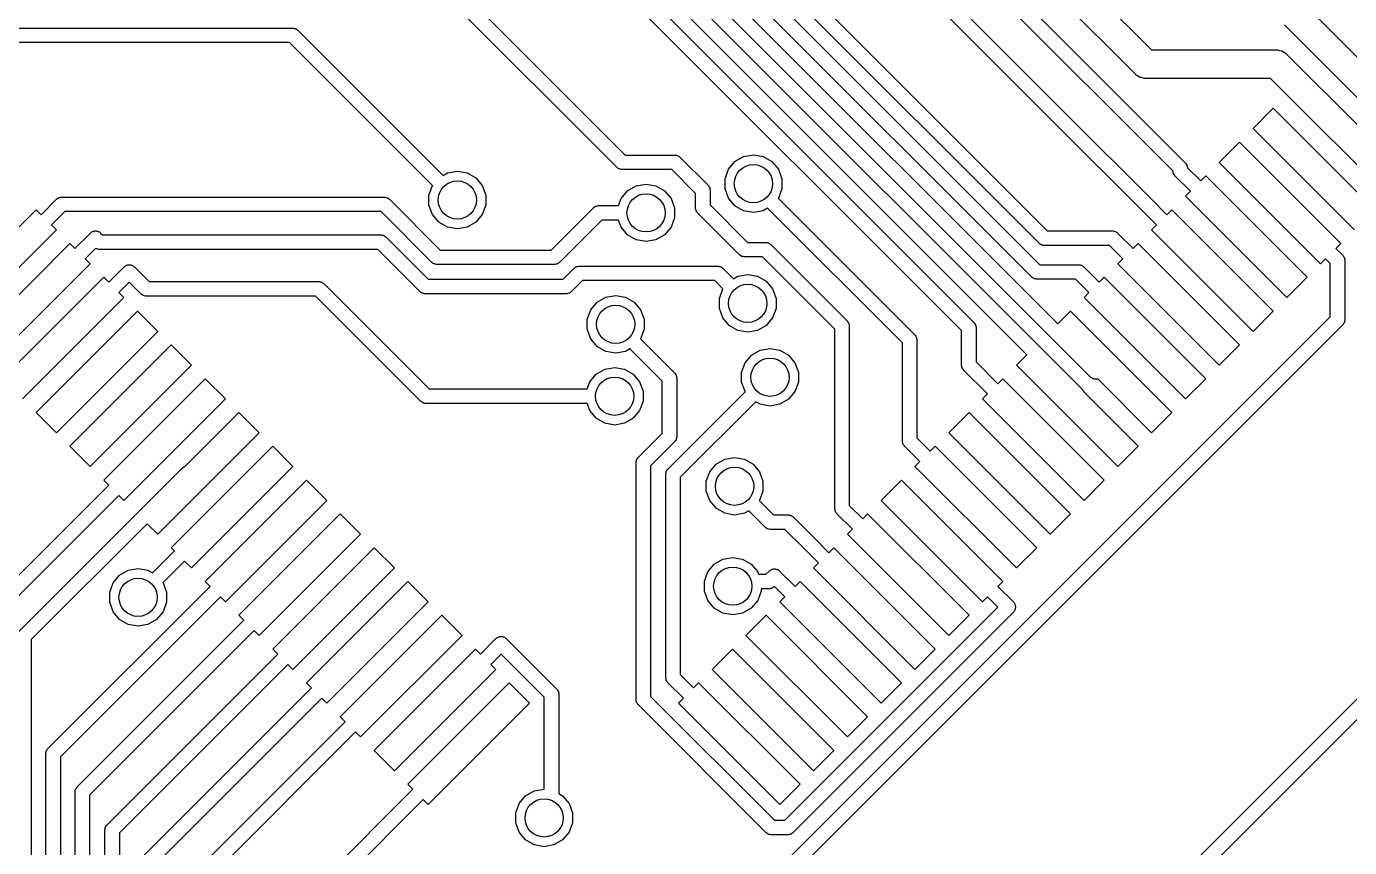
# Model space of a CAD drawing. Extents: x 0 to 100, y -163 to 0.
# Drawn here: x 43.96 to 57.8, y -85.99 to -77.4 of the extents above; entities that cross this region are included whole.
import ezdxf

# ---------------------------------------------------------------- set-up
doc = ezdxf.new("R2010")
doc.units = 0
doc.header["$MEASUREMENT"] = 0
doc.layers.add('BLACK', color=7, linetype='CONTINUOUS')

msp = doc.modelspace()

# ---------------------------------------------------------------- linework, layer by layer
at = {"layer": 'Black'}
for p, q in [((50.1253, -72.0402), (55.726, -77.641)), ((55.5578, -77.8971), (49.9571, -72.2963)), ((49.7283, -72.4713), (56.0792, -78.8222)), ((55.9496, -78.9082), (49.6428, -72.6014)), ((48.6409, -73.5393), (54.6365, -79.5349)), ((54.551, -79.665), (48.5554, -73.6694)), ((48.7524, -74.0819), (54.559, -79.8885)), ((54.4736, -80.0186), (48.667, -74.212)), ((48.9809, -74.7415), (54.7462, -80.5068)), ((55.0882, -81.0643), (48.8955, -74.8716)), ((49.0798, -75.2714), (55.0036, -81.1952)), ((54.4229, -80.8301), (48.9943, -75.4015)), ((47.2256, -75.7451), (50.2218, -78.7413)), ((50.1363, -78.8714), (47.1147, -75.8497)), ((53.0028, -76.4807), (54.8492, -78.3271)), ((54.7414, -78.4349), (52.9173, -76.6108)), ((50.0495, -76.6722), (53.7966, -80.4194)), ((53.6889, -80.5271), (49.9641, -76.8023)), ((57.3969, -77.2351), (57.7074, -77.5456)), ((42.5606, -77.4135), (46.7441, -77.4135)), ((46.7441, -77.4135), (46.7474, -77.4141)), ((46.7474, -77.4141), (46.7507, -77.4138)), ((46.7507, -77.4138), (46.7603, -77.4164)), ((46.7603, -77.4164), (46.7701, -77.4181)), ((46.7701, -77.4181), (46.773, -77.4198)), ((46.773, -77.4198), (46.7763, -77.4206)), ((46.7763, -77.4206), (46.7844, -77.4264)), ((46.7844, -77.4264), (46.793, -77.4313)), ((46.793, -77.4313), (46.7952, -77.4339)), ((46.7952, -77.4339), (46.7979, -77.4358)), ((46.7979, -77.4358), (48.3176, -78.9555)), ((58.0256, -78.2881), (57.1172, -77.3797)), ((46.7125, -77.5659), (42.5922, -77.5659)), ((48.2067, -79.0601), (46.7125, -77.5659)), ((57.7074, -77.5456), (57.7075, -77.5456)), ((57.7075, -77.5456), (58.7681, -78.6062)), ((55.726, -77.641), (57.0337, -77.641)), ((57.0337, -77.641), (57.0402, -77.6421)), ((57.0402, -77.6421), (57.0468, -77.6416)), ((57.0468, -77.6416), (57.0657, -77.6466)), ((57.0657, -77.6466), (57.085, -77.65)), ((57.085, -77.65), (57.0907, -77.6533)), ((57.0907, -77.6533), (57.0971, -77.6551)), ((57.0971, -77.6551), (57.1131, -77.6663)), ((57.1131, -77.6663), (57.1301, -77.6761)), ((57.1301, -77.6761), (57.1344, -77.6811)), ((57.1344, -77.6811), (57.1398, -77.6849)), ((57.1398, -77.6849), (57.8843, -78.4294)), ((55.5632, -77.9009), (55.5578, -77.8971)), ((55.5675, -77.9059), (55.5632, -77.9009)), ((55.5845, -77.9157), (55.5675, -77.9059)), ((55.6005, -77.9269), (55.5845, -77.9157)), ((55.6069, -77.9287), (55.6005, -77.9269)), ((55.6126, -77.932), (55.6069, -77.9287)), ((55.6319, -77.9354), (55.6126, -77.932)), ((55.6508, -77.9404), (55.6319, -77.9354)), ((55.6574, -77.9399), (55.6508, -77.9404)), ((55.6639, -77.941), (55.6574, -77.9399)), ((56.9716, -77.941), (55.6639, -77.941)), ((57.1418, -78.1112), (56.9716, -77.941)), ((57.1418, -78.1113), (57.1418, -78.1112)), ((58.2024, -79.1719), (57.1418, -78.1113)), ((56.7882, -78.4648), (57.0004, -78.2527)), ((57.0004, -78.2527), (58.061, -79.3134)), ((55.618, -79.3114), (54.7414, -78.4349)), ((54.7414, -78.4349), (54.7414, -78.4349)), ((54.7414, -78.4349), (54.7414, -78.4349)), ((54.8492, -78.3271), (55.7258, -79.2036)), ((57.8489, -79.5255), (56.7882, -78.4648)), ((56.4347, -78.8184), (56.6468, -78.6062)), ((56.6468, -78.6062), (57.7075, -79.6669)), ((50.1391, -78.8733), (50.1363, -78.8714)), ((50.1412, -78.8759), (50.1391, -78.8733)), ((50.2218, -78.7413), (50.7411, -78.7413)), ((50.7411, -78.7413), (50.7444, -78.7419)), ((50.7444, -78.7419), (50.7477, -78.7416)), ((50.7477, -78.7416), (50.7574, -78.7442)), ((50.7574, -78.7442), (50.7672, -78.7459)), ((50.7672, -78.7459), (50.7701, -78.7476)), ((50.7701, -78.7476), (50.7733, -78.7484)), ((50.7733, -78.7484), (50.7815, -78.7542)), ((50.7815, -78.7542), (50.7901, -78.7591)), ((50.7901, -78.7591), (50.7922, -78.7617)), ((50.7922, -78.7617), (50.795, -78.7636)), ((50.795, -78.7636), (51.0884, -79.0571)), ((51.3023, -78.8906), (51.3696, -78.8105)), ((51.3696, -78.8105), (51.4601, -78.7582)), ((51.4601, -78.7582), (51.5631, -78.74)), ((51.5631, -78.74), (51.6661, -78.7582)), ((51.6661, -78.7582), (51.7567, -78.8105)), ((51.7567, -78.8105), (51.8239, -78.8906)), ((56.0792, -78.8222), (56.0811, -78.825)), ((56.0811, -78.825), (56.0837, -78.8271)), ((56.0837, -78.8271), (56.0886, -78.8357)), ((56.0886, -78.8357), (56.0944, -78.8439)), ((56.0944, -78.8439), (56.0952, -78.8471)), ((56.0952, -78.8471), (56.0969, -78.85)), ((56.0969, -78.85), (56.0986, -78.8598)), ((56.0986, -78.8598), (56.1012, -78.8695)), ((56.1012, -78.8695), (56.101, -78.8718)), ((56.101, -78.8718), (56.2411, -79.012)), ((57.4953, -79.879), (56.4347, -78.8184)), ((48.3176, -78.9555), (48.3634, -78.929)), ((48.3634, -78.929), (48.4664, -78.9109)), ((48.4664, -78.9109), (48.5694, -78.929)), ((48.5694, -78.929), (48.6599, -78.9813)), ((48.6599, -78.9813), (48.7272, -79.0614)), ((50.1498, -78.8808), (50.1412, -78.8759)), ((50.158, -78.8866), (50.1498, -78.8808)), ((50.1612, -78.8874), (50.158, -78.8866)), ((50.1641, -78.8891), (50.1612, -78.8874)), ((50.1739, -78.8908), (50.1641, -78.8891)), ((50.1836, -78.8934), (50.1739, -78.8908)), ((50.1869, -78.8931), (50.1836, -78.8934)), ((50.1902, -78.8937), (50.1869, -78.8931)), ((50.7095, -78.8937), (50.1902, -78.8937)), ((50.9583, -79.1425), (50.7095, -78.8937)), ((51.2666, -78.9889), (51.3023, -78.8906)), ((51.2666, -79.0935), (51.2666, -78.9889)), ((51.8239, -78.8906), (51.8597, -78.9889)), ((51.8597, -78.9889), (51.8597, -79.0935)), ((55.9494, -78.9105), (55.9496, -78.9082)), ((55.952, -78.9202), (55.9494, -78.9105)), ((55.9537, -78.93), (55.952, -78.9202)), ((55.9554, -78.9329), (55.9537, -78.93)), ((55.9562, -78.9361), (55.9554, -78.9329)), ((55.9619, -78.9443), (55.9562, -78.9361)), ((55.9669, -78.9529), (55.9619, -78.9443)), ((55.9695, -78.955), (55.9669, -78.9529)), ((55.9714, -78.9578), (55.9695, -78.955)), ((56.1333, -79.1197), (55.9714, -78.9578)), ((56.2411, -79.012), (56.2933, -78.9598)), ((56.2933, -78.9598), (57.3539, -80.0205)), ((48.1698, -79.1597), (48.2056, -79.0614)), ((48.2056, -79.0614), (48.2067, -79.0601)), ((48.7272, -79.0614), (48.7629, -79.1597)), ((50.1795, -79.1958), (50.2467, -79.1157)), ((50.2467, -79.1157), (50.3373, -79.0634)), ((50.3373, -79.0634), (50.4403, -79.0453)), ((50.4403, -79.0453), (50.5433, -79.0634)), ((50.5433, -79.0634), (50.6339, -79.1157)), ((50.6339, -79.1157), (50.7011, -79.1958)), ((50.9583, -79.2949), (50.9583, -79.1425)), ((51.0884, -79.0571), (51.0903, -79.0598)), ((51.0903, -79.0598), (51.0929, -79.062)), ((51.0929, -79.062), (51.0979, -79.0706)), ((51.0979, -79.0706), (51.1036, -79.0787)), ((51.1036, -79.0787), (51.1045, -79.082)), ((51.1045, -79.082), (51.1061, -79.0849)), ((51.1061, -79.0849), (51.1079, -79.0947)), ((51.1079, -79.0947), (51.1104, -79.1043)), ((51.1104, -79.1043), (51.1101, -79.1076)), ((51.1101, -79.1076), (51.1107, -79.1109)), ((51.1107, -79.1109), (51.1107, -79.2633)), ((51.3023, -79.1917), (51.2666, -79.0935)), ((51.8597, -79.0935), (51.8239, -79.1917)), ((56.0811, -79.1719), (56.1333, -79.1197)), ((44.1124, -79.3655), (44.2743, -79.2036)), ((44.2743, -79.2036), (44.2773, -79.2016)), ((44.2773, -79.2016), (44.2792, -79.1992)), ((44.2792, -79.1992), (44.2846, -79.1961)), ((44.2846, -79.1961), (44.2901, -79.1915)), ((44.2901, -79.1915), (44.2932, -79.1904)), ((44.2932, -79.1904), (44.296, -79.1884)), ((44.296, -79.1884), (44.2996, -79.1875)), ((44.2996, -79.1875), (44.3021, -79.186)), ((44.3021, -79.186), (44.3082, -79.1849)), ((44.3082, -79.1849), (44.315, -79.1825)), ((44.315, -79.1825), (44.3183, -79.1825)), ((44.3183, -79.1825), (44.3216, -79.1816)), ((44.3216, -79.1816), (44.3253, -79.1819)), ((44.3253, -79.1819), (44.3282, -79.1814)), ((44.3282, -79.1814), (47.7013, -79.1814)), ((47.7013, -79.1814), (47.7047, -79.182)), ((47.7047, -79.182), (47.708, -79.1817)), ((47.708, -79.1817), (47.7176, -79.1843)), ((47.7176, -79.1843), (47.7274, -79.186)), ((47.7274, -79.186), (47.7303, -79.1877)), ((47.7303, -79.1877), (47.7336, -79.1885)), ((47.7336, -79.1885), (47.7417, -79.1943)), ((47.7417, -79.1943), (47.7503, -79.1992)), ((47.7503, -79.1992), (47.7525, -79.2018)), ((47.7525, -79.2018), (47.7552, -79.2037)), ((47.7552, -79.2037), (48.2866, -79.7351)), ((48.1698, -79.2643), (48.1698, -79.1597)), ((48.2056, -79.3626), (48.1698, -79.2643)), ((48.7629, -79.2643), (48.7272, -79.3626)), ((48.7629, -79.1597), (48.7629, -79.2643)), ((49.8906, -79.2925), (49.8934, -79.2906)), ((49.8934, -79.2906), (49.8955, -79.288)), ((49.8955, -79.288), (49.9041, -79.2831)), ((49.9041, -79.2831), (49.9123, -79.2773)), ((49.9123, -79.2773), (49.9155, -79.2765)), ((49.9155, -79.2765), (49.9184, -79.2748)), ((49.9184, -79.2748), (49.9282, -79.2731)), ((49.9282, -79.2731), (49.9379, -79.2705)), ((49.9379, -79.2705), (49.9412, -79.2708)), ((49.9412, -79.2708), (49.9445, -79.2702)), ((49.9445, -79.2702), (50.1524, -79.2702)), ((50.1524, -79.2702), (50.1795, -79.1958)), ((50.7011, -79.1958), (50.7369, -79.2941)), ((51.1107, -79.2633), (51.5025, -79.6551)), ((51.3696, -79.2719), (51.3023, -79.1917)), ((51.4601, -79.3242), (51.3696, -79.2719)), ((51.8239, -79.1917), (51.8228, -79.1931)), ((51.8228, -79.1931), (53.2508, -80.6211)), ((55.7258, -79.2036), (55.7258, -79.2036)), ((55.7258, -79.2036), (55.7258, -79.2036)), ((55.7258, -79.2036), (55.8876, -79.3655)), ((57.1418, -80.2326), (56.0811, -79.1719)), ((42.9996, -80.374), (44.0603, -79.3134)), ((44.0603, -79.3134), (44.1124, -79.3655)), ((44.3597, -79.3338), (44.2202, -79.4733)), ((47.6698, -79.3338), (44.3597, -79.3338)), ((48.2012, -79.8652), (47.6698, -79.3338)), ((48.2728, -79.4427), (48.2056, -79.3626)), ((48.7272, -79.3626), (48.6599, -79.4427)), ((49.448, -79.7351), (49.8906, -79.2925)), ((49.9761, -79.4226), (49.5335, -79.8652)), ((50.1524, -79.4226), (49.9761, -79.4226)), ((50.1795, -79.497), (50.1524, -79.4226)), ((50.7369, -79.3987), (50.7011, -79.497)), ((50.7369, -79.2941), (50.7369, -79.3987)), ((50.9589, -79.2982), (50.9583, -79.2949)), ((50.9586, -79.3015), (50.9589, -79.2982)), ((50.9612, -79.3112), (50.9586, -79.3015)), ((50.9629, -79.321), (50.9612, -79.3112)), ((50.9646, -79.3239), (50.9629, -79.321)), ((50.9655, -79.3271), (50.9646, -79.3239)), ((50.9712, -79.3353), (50.9655, -79.3271)), ((50.9762, -79.3439), (50.9712, -79.3353)), ((50.9787, -79.346), (50.9762, -79.3439)), ((50.9806, -79.3488), (50.9787, -79.346)), ((51.4171, -79.7852), (50.9806, -79.3488)), ((51.5631, -79.3423), (51.4601, -79.3242)), ((51.6661, -79.3242), (51.5631, -79.3423)), ((51.7119, -79.2977), (51.6661, -79.3242)), ((53.1207, -80.7065), (51.7119, -79.2977)), ((55.7798, -79.4732), (55.618, -79.3114)), ((55.8876, -79.3655), (55.9397, -79.3134)), ((55.9397, -79.3134), (57.0004, -80.374)), ((44.2724, -79.5255), (43.2118, -80.5861)), ((44.2202, -79.4733), (44.2724, -79.5255)), ((44.466, -79.7191), (44.6279, -79.5572)), ((44.6279, -79.5572), (44.6334, -79.5534)), ((44.6334, -79.5534), (44.6381, -79.5487)), ((44.6381, -79.5487), (44.6441, -79.5459)), ((44.6441, -79.5459), (44.6496, -79.542)), ((44.6496, -79.542), (44.656, -79.5403)), ((44.656, -79.5403), (44.6621, -79.5375)), ((44.6621, -79.5375), (44.6687, -79.5369)), ((44.6687, -79.5369), (44.6752, -79.5352)), ((44.6752, -79.5352), (44.6818, -79.5358)), ((44.6818, -79.5358), (44.6884, -79.5352)), ((44.6884, -79.5352), (44.6949, -79.5369)), ((44.6949, -79.5369), (44.7015, -79.5375)), ((44.7015, -79.5375), (44.7076, -79.5403)), ((44.7076, -79.5403), (44.714, -79.542)), ((44.714, -79.542), (44.7195, -79.5459)), ((44.7195, -79.5459), (44.7255, -79.5487)), ((44.7255, -79.5487), (44.7302, -79.5534)), ((44.7302, -79.5534), (44.7357, -79.5572)), ((44.7357, -79.5572), (44.7547, -79.5762)), ((48.3634, -79.495), (48.2728, -79.4427)), ((48.4664, -79.5132), (48.3634, -79.495)), ((48.5694, -79.495), (48.4664, -79.5132)), ((48.6599, -79.4427), (48.5694, -79.495)), ((50.2467, -79.5771), (50.1795, -79.497)), ((50.7011, -79.497), (50.6339, -79.5771)), ((54.6365, -79.5349), (55.3182, -79.5349)), ((55.3182, -79.5349), (55.3215, -79.5355)), ((55.3215, -79.5355), (55.3248, -79.5352)), ((55.3248, -79.5352), (55.3345, -79.5378)), ((55.3345, -79.5378), (55.3443, -79.5395)), ((55.3443, -79.5395), (55.3472, -79.5412)), ((55.3472, -79.5412), (55.3504, -79.542)), ((55.3504, -79.542), (55.3586, -79.5478)), ((55.3586, -79.5478), (55.3672, -79.5527)), ((55.3672, -79.5527), (55.3693, -79.5553)), ((55.3693, -79.5553), (55.3721, -79.5572)), ((55.3721, -79.5572), (55.534, -79.7191)), ((55.7276, -79.5255), (55.7798, -79.4732)), ((56.7882, -80.5861), (55.7276, -79.5255)), ((43.3532, -80.7276), (44.4139, -79.6669)), ((44.4139, -79.6669), (44.466, -79.7191)), ((44.7547, -79.5762), (47.6651, -79.5762)), ((47.6651, -79.5762), (47.6684, -79.5768)), ((47.6684, -79.5768), (47.6717, -79.5765)), ((47.6717, -79.5765), (47.6813, -79.5791)), ((47.6813, -79.5791), (47.6911, -79.5808)), ((47.6911, -79.5808), (47.694, -79.5825)), ((47.694, -79.5825), (47.6973, -79.5833)), ((47.6973, -79.5833), (47.7054, -79.5891)), ((47.7054, -79.5891), (47.7141, -79.594)), ((47.7141, -79.594), (47.7162, -79.5966)), ((47.7162, -79.5966), (47.719, -79.5985)), ((47.719, -79.5985), (48.1604, -80.0399)), ((50.3373, -79.6294), (50.2467, -79.5771)), ((50.4403, -79.6475), (50.3373, -79.6294)), ((50.5433, -79.6294), (50.4403, -79.6475)), ((50.6339, -79.5771), (50.5433, -79.6294)), ((51.5025, -79.6551), (51.6898, -79.6551)), ((51.6898, -79.6551), (51.6931, -79.6557)), ((51.6931, -79.6557), (51.6964, -79.6554)), ((51.6964, -79.6554), (51.7061, -79.658)), ((51.7061, -79.658), (51.7159, -79.6597)), ((51.7159, -79.6597), (51.7188, -79.6614)), ((51.7188, -79.6614), (51.722, -79.6622)), ((51.722, -79.6622), (51.7302, -79.668)), ((51.7302, -79.668), (51.7388, -79.6729)), ((51.7388, -79.6729), (51.7409, -79.6755)), ((51.7409, -79.6755), (51.7437, -79.6774)), ((51.7437, -79.6774), (52.5437, -80.4774)), ((54.5538, -79.6669), (54.551, -79.665)), ((54.5559, -79.6695), (54.5538, -79.6669)), ((54.5645, -79.6744), (54.5559, -79.6695)), ((54.5727, -79.6802), (54.5645, -79.6744)), ((54.5759, -79.681), (54.5727, -79.6802)), ((54.5788, -79.6827), (54.5759, -79.681)), ((54.5886, -79.6844), (54.5788, -79.6827)), ((54.5983, -79.687), (54.5886, -79.6844)), ((54.6016, -79.6867), (54.5983, -79.687)), ((54.6049, -79.6873), (54.6016, -79.6867)), ((55.2866, -79.6873), (54.6049, -79.6873)), ((55.4262, -79.8269), (55.2866, -79.6873)), ((55.534, -79.7191), (55.5861, -79.6669)), ((55.5861, -79.6669), (56.6468, -80.7276)), ((57.7075, -79.6669), (57.6553, -79.7191)), ((44.684, -79.7166), (44.5738, -79.8269)), ((44.5738, -79.8269), (44.626, -79.879)), ((44.6909, -79.7215), (44.684, -79.7166)), ((44.6941, -79.7223), (44.6909, -79.7215)), ((44.697, -79.724), (44.6941, -79.7223)), ((44.7068, -79.7257), (44.697, -79.724)), ((44.7165, -79.7283), (44.7068, -79.7257)), ((44.7198, -79.728), (44.7165, -79.7283)), ((44.7231, -79.7286), (44.7198, -79.728)), ((47.6335, -79.7286), (44.7231, -79.7286)), ((48.0749, -80.17), (47.6335, -79.7286)), ((48.2866, -79.7351), (49.448, -79.7351)), ((51.4198, -79.7871), (51.4171, -79.7852)), ((51.422, -79.7897), (51.4198, -79.7871)), ((51.4306, -79.7946), (51.422, -79.7897)), ((51.4387, -79.8004), (51.4306, -79.7946)), ((51.442, -79.8012), (51.4387, -79.8004)), ((51.4449, -79.8029), (51.442, -79.8012)), ((51.4547, -79.8046), (51.4449, -79.8029)), ((51.4643, -79.8072), (51.4547, -79.8046)), ((51.4676, -79.8069), (51.4643, -79.8072)), ((51.4709, -79.8075), (51.4676, -79.8069)), ((51.6582, -79.8075), (51.4709, -79.8075)), ((52.4136, -80.5629), (51.6582, -79.8075)), ((55.374, -79.879), (55.4262, -79.8269)), ((57.5475, -79.8269), (57.4953, -79.879)), ((57.5959, -79.8752), (57.5475, -79.8269)), ((57.6553, -79.7191), (57.726, -79.7898)), ((57.726, -79.7898), (57.7279, -79.7925)), ((57.7279, -79.7925), (57.7305, -79.7947)), ((57.7305, -79.7947), (57.7355, -79.8033)), ((57.7355, -79.8033), (57.7412, -79.8115)), ((57.7412, -79.8115), (57.742, -79.8147)), ((57.742, -79.8147), (57.7437, -79.8176)), ((57.7437, -79.8176), (57.7454, -79.8274)), ((57.7454, -79.8274), (57.748, -79.837)), ((57.748, -79.837), (57.7477, -79.8404)), ((57.7477, -79.8404), (57.7483, -79.8437)), ((57.7483, -79.8437), (57.7483, -80.4645)), ((44.626, -79.879), (43.5653, -80.9397)), ((44.8196, -80.0726), (44.9814, -79.9108)), ((44.9814, -79.9108), (44.9869, -79.907)), ((44.9869, -79.907), (44.9916, -79.9023)), ((44.9916, -79.9023), (44.9976, -79.8995)), ((44.9976, -79.8995), (45.0031, -79.8956)), ((45.0031, -79.8956), (45.0095, -79.8939)), ((45.0095, -79.8939), (45.0156, -79.8911)), ((45.0156, -79.8911), (45.0222, -79.8905)), ((45.0222, -79.8905), (45.0287, -79.8888)), ((45.0287, -79.8888), (45.0353, -79.8894)), ((45.0353, -79.8894), (45.0419, -79.8888)), ((45.0419, -79.8888), (45.0484, -79.8905)), ((45.0484, -79.8905), (45.055, -79.8911)), ((45.055, -79.8911), (45.0611, -79.8939)), ((45.0611, -79.8939), (45.0675, -79.8956)), ((45.0675, -79.8956), (45.073, -79.8995)), ((45.073, -79.8995), (45.079, -79.9023)), ((45.079, -79.9023), (45.0837, -79.907)), ((45.0837, -79.907), (45.0892, -79.9108)), ((45.0892, -79.9108), (45.2431, -80.0647)), ((48.2039, -79.8671), (48.2012, -79.8652)), ((48.2061, -79.8697), (48.2039, -79.8671)), ((48.2147, -79.8747), (48.2061, -79.8697)), ((48.2229, -79.8804), (48.2147, -79.8747)), ((48.2261, -79.8812), (48.2229, -79.8804)), ((48.229, -79.8829), (48.2261, -79.8812)), ((48.2388, -79.8846), (48.229, -79.8829)), ((48.2484, -79.8872), (48.2388, -79.8846)), ((48.2518, -79.8869), (48.2484, -79.8872)), ((48.2551, -79.8875), (48.2518, -79.8869)), ((49.4796, -79.8875), (48.2551, -79.8875)), ((49.4829, -79.8869), (49.4796, -79.8875)), ((49.4862, -79.8872), (49.4829, -79.8869)), ((49.4958, -79.8846), (49.4862, -79.8872)), ((49.5057, -79.8829), (49.4958, -79.8846)), ((49.5086, -79.8812), (49.5057, -79.8829)), ((49.5118, -79.8804), (49.5086, -79.8812)), ((49.52, -79.8747), (49.5118, -79.8804)), ((49.5286, -79.8697), (49.52, -79.8747)), ((49.5307, -79.8671), (49.5286, -79.8697)), ((49.5335, -79.8652), (49.5307, -79.8671)), ((49.5743, -80.0399), (49.6889, -79.9253)), ((49.6889, -79.9253), (49.6916, -79.9234)), ((49.6916, -79.9234), (49.6938, -79.9209)), ((49.6938, -79.9209), (49.7024, -79.9159)), ((49.7024, -79.9159), (49.7105, -79.9102)), ((49.7105, -79.9102), (49.7138, -79.9093)), ((49.7138, -79.9093), (49.7167, -79.9076)), ((49.7167, -79.9076), (49.7265, -79.9059)), ((49.7265, -79.9059), (49.7361, -79.9033)), ((49.7361, -79.9033), (49.7394, -79.9036)), ((49.7394, -79.9036), (49.7427, -79.903)), ((49.7427, -79.903), (51.1897, -79.903)), ((51.1897, -79.903), (51.193, -79.9036)), ((51.193, -79.9036), (51.1964, -79.9033)), ((51.1964, -79.9033), (51.206, -79.9059)), ((51.206, -79.9059), (51.2158, -79.9076)), ((51.2158, -79.9076), (51.2187, -79.9093)), ((51.2187, -79.9093), (51.2219, -79.9102)), ((51.2219, -79.9102), (51.2301, -79.9159)), ((51.2301, -79.9159), (51.2387, -79.9209)), ((51.2387, -79.9209), (51.2409, -79.9234)), ((51.2409, -79.9234), (51.2436, -79.9253)), ((51.2436, -79.9253), (51.3545, -80.0363)), ((54.559, -79.8885), (54.9647, -79.8885)), ((54.9647, -79.8885), (54.968, -79.8891)), ((54.968, -79.8891), (54.9713, -79.8888)), ((54.9713, -79.8888), (54.981, -79.8914)), ((54.981, -79.8914), (54.9908, -79.8931)), ((54.9908, -79.8931), (54.9937, -79.8948)), ((54.9937, -79.8948), (54.9969, -79.8956)), ((54.9969, -79.8956), (55.0051, -79.9014)), ((55.0051, -79.9014), (55.0137, -79.9063)), ((55.0137, -79.9063), (55.0158, -79.9089)), ((55.0158, -79.9089), (55.0186, -79.9108)), ((55.0186, -79.9108), (55.1804, -80.0726)), ((56.4347, -80.9397), (55.374, -79.879)), ((57.5959, -80.4329), (57.5959, -79.8752)), ((43.7067, -81.0811), (44.7674, -80.0205)), ((44.7674, -80.0205), (44.8196, -80.0726)), ((45.0353, -80.0725), (44.9274, -80.1804)), ((45.1576, -80.1948), (45.0353, -80.0725)), ((45.2431, -80.0647), (47.0156, -80.0647)), ((47.0156, -80.0647), (47.0189, -80.0653)), ((47.0189, -80.0653), (47.0222, -80.065)), ((47.0222, -80.065), (47.0318, -80.0676)), ((47.0318, -80.0676), (47.0416, -80.0693)), ((47.0416, -80.0693), (47.0445, -80.071)), ((47.0445, -80.071), (47.0478, -80.0718)), ((47.0478, -80.0718), (47.0559, -80.0776)), ((47.0559, -80.0776), (47.0645, -80.0825)), ((47.0645, -80.0825), (47.0667, -80.0851)), ((47.0667, -80.0851), (47.0694, -80.087)), ((47.0694, -80.087), (48.171, -81.1886)), ((48.1604, -80.0399), (49.5743, -80.0399)), ((49.7743, -80.0554), (49.6597, -80.17)), ((51.1582, -80.0554), (49.7743, -80.0554)), ((51.2436, -80.1409), (51.1582, -80.0554)), ((51.3545, -80.0363), (51.4003, -80.0098)), ((51.4003, -80.0098), (51.5033, -79.9917)), ((51.5033, -79.9917), (51.6063, -80.0098)), ((51.6063, -80.0098), (51.6969, -80.0621)), ((51.6969, -80.0621), (51.7641, -80.1422)), ((54.4763, -80.0205), (54.4736, -80.0186)), ((54.4785, -80.0231), (54.4763, -80.0205)), ((54.4871, -80.028), (54.4785, -80.0231)), ((54.4952, -80.0338), (54.4871, -80.028)), ((54.4985, -80.0346), (54.4952, -80.0338)), ((54.5014, -80.0363), (54.4985, -80.0346)), ((54.5112, -80.038), (54.5014, -80.0363)), ((54.5208, -80.0406), (54.5112, -80.038)), ((54.5241, -80.0403), (54.5208, -80.0406)), ((54.5274, -80.0409), (54.5241, -80.0403)), ((54.9331, -80.0409), (54.5274, -80.0409)), ((55.0726, -80.1804), (54.9331, -80.0409)), ((55.1804, -80.0726), (55.2326, -80.0205)), ((55.2326, -80.0205), (56.2933, -81.0811)), ((57.3539, -80.0205), (57.1418, -80.2326)), ((44.9795, -80.2326), (43.9189, -81.2933)), ((44.9274, -80.1804), (44.9795, -80.2326)), ((45.1604, -80.1967), (45.1576, -80.1948)), ((45.1625, -80.1993), (45.1604, -80.1967)), ((45.1711, -80.2043), (45.1625, -80.1993)), ((45.1793, -80.21), (45.1711, -80.2043)), ((45.1825, -80.2108), (45.1793, -80.21)), ((45.1854, -80.2125), (45.1825, -80.2108)), ((45.1952, -80.2142), (45.1854, -80.2125)), ((45.2049, -80.2168), (45.1952, -80.2142)), ((45.2082, -80.2165), (45.2049, -80.2168)), ((45.2115, -80.2171), (45.2082, -80.2165)), ((46.984, -80.2171), (45.2115, -80.2171)), ((48.0856, -81.3187), (46.984, -80.2171)), ((48.0777, -80.1719), (48.0749, -80.17)), ((48.0798, -80.1745), (48.0777, -80.1719)), ((48.0884, -80.1795), (48.0798, -80.1745)), ((48.0966, -80.1852), (48.0884, -80.1795)), ((48.0998, -80.1861), (48.0966, -80.1852)), ((48.1027, -80.1877), (48.0998, -80.1861)), ((48.1125, -80.1895), (48.1027, -80.1877)), ((48.1222, -80.192), (48.1125, -80.1895)), ((48.1255, -80.1917), (48.1222, -80.192)), ((48.1288, -80.1923), (48.1255, -80.1917)), ((49.6058, -80.1923), (48.1288, -80.1923)), ((49.6091, -80.1917), (49.6058, -80.1923)), ((49.6125, -80.192), (49.6091, -80.1917)), ((49.6221, -80.1895), (49.6125, -80.192)), ((49.6319, -80.1877), (49.6221, -80.1895)), ((49.6348, -80.1861), (49.6319, -80.1877)), ((49.6381, -80.1852), (49.6348, -80.1861)), ((49.6462, -80.1795), (49.6381, -80.1852)), ((49.6548, -80.1745), (49.6462, -80.1795)), ((49.657, -80.1719), (49.6548, -80.1745)), ((49.6597, -80.17), (49.657, -80.1719)), ((49.9288, -80.2813), (50.0194, -80.229)), ((50.0194, -80.229), (50.1224, -80.2109)), ((50.1224, -80.2109), (50.2254, -80.229)), ((50.2254, -80.229), (50.316, -80.2813)), ((51.2067, -80.2405), (51.2425, -80.1422)), ((51.2067, -80.3451), (51.2067, -80.2405)), ((51.2425, -80.1422), (51.2436, -80.1409)), ((51.7641, -80.1422), (51.7999, -80.2405)), ((51.7999, -80.2405), (51.7999, -80.3451)), ((55.0205, -80.2326), (55.0726, -80.1804)), ((56.0811, -81.2933), (55.0205, -80.2326)), ((44.0603, -81.4347), (45.121, -80.374)), ((45.121, -80.374), (45.3331, -80.5861)), ((49.8258, -80.4597), (49.8616, -80.3614)), ((49.8616, -80.3614), (49.9288, -80.2813)), ((50.316, -80.2813), (50.3832, -80.3614)), ((50.3832, -80.3614), (50.419, -80.4597)), ((51.2425, -80.4434), (51.2067, -80.3451)), ((51.7999, -80.3451), (51.7641, -80.4434)), ((54.7462, -80.5068), (54.879, -80.374)), ((54.879, -80.374), (55.9397, -81.4347)), ((57.0004, -80.374), (56.7882, -80.5861)), ((48.2143, -89.8146), (57.5959, -80.4329)), ((57.726, -80.5184), (48.2399, -90.0045)), ((49.8258, -80.5643), (49.8258, -80.4597)), ((50.419, -80.4597), (50.419, -80.5643)), ((51.3097, -80.5235), (51.2425, -80.4434)), ((51.4003, -80.5758), (51.3097, -80.5235)), ((51.6969, -80.5235), (51.6063, -80.5758)), ((51.7641, -80.4434), (51.6969, -80.5235)), ((52.5437, -80.4774), (52.5456, -80.4802)), ((52.5456, -80.4802), (52.5482, -80.4823)), ((52.5482, -80.4823), (52.5531, -80.4909)), ((52.5531, -80.4909), (52.5589, -80.4991)), ((52.5589, -80.4991), (52.5597, -80.5023)), ((52.5597, -80.5023), (52.5614, -80.5052)), ((52.5614, -80.5052), (52.5631, -80.515)), ((52.5631, -80.515), (52.5657, -80.5247)), ((52.5657, -80.5247), (52.5654, -80.528)), ((52.5654, -80.528), (52.566, -80.5313)), ((52.566, -80.5313), (52.566, -82.4078)), ((53.7393, -80.5775), (53.6889, -80.5271)), ((53.7966, -80.4194), (53.8693, -80.492)), ((53.8693, -80.492), (53.8713, -80.4948)), ((53.8713, -80.4948), (53.8738, -80.4969)), ((53.8738, -80.4969), (53.8788, -80.5056)), ((53.8788, -80.5056), (53.8845, -80.5137)), ((53.8845, -80.5137), (53.8854, -80.517)), ((53.8854, -80.517), (53.8871, -80.5199)), ((53.8871, -80.5199), (53.8888, -80.5297)), ((53.8888, -80.5297), (53.8914, -80.5393)), ((57.7279, -80.5156), (57.726, -80.5184)), ((57.7305, -80.5135), (57.7279, -80.5156)), ((57.7355, -80.5049), (57.7305, -80.5135)), ((57.7412, -80.4967), (57.7355, -80.5049)), ((57.742, -80.4935), (57.7412, -80.4967)), ((57.7437, -80.4906), (57.742, -80.4935)), ((57.7454, -80.4808), (57.7437, -80.4906)), ((57.748, -80.4711), (57.7454, -80.4808)), ((57.7483, -80.4645), (57.7477, -80.4678)), ((57.7477, -80.4678), (57.748, -80.4711)), ((45.3331, -80.5861), (44.2724, -81.6468)), ((49.8616, -80.6626), (49.8258, -80.5643)), ((49.9288, -80.7427), (49.8616, -80.6626)), ((50.3832, -80.6626), (50.3821, -80.6639)), ((50.3821, -80.6639), (50.7382, -81.02)), ((50.419, -80.5643), (50.3832, -80.6626)), ((51.5033, -80.5939), (51.4003, -80.5758)), ((51.6063, -80.5758), (51.5033, -80.5939)), ((52.4136, -82.4394), (52.4136, -80.5629)), ((53.2508, -80.6211), (53.2527, -80.6238)), ((53.2527, -80.6238), (53.2553, -80.626)), ((53.2553, -80.626), (53.2602, -80.6346)), ((53.2602, -80.6346), (53.266, -80.6427)), ((53.266, -80.6427), (53.2668, -80.646)), ((53.2668, -80.646), (53.2685, -80.6489)), ((53.2685, -80.6489), (53.2702, -80.6587)), ((53.2702, -80.6587), (53.2728, -80.6683)), ((53.2728, -80.6683), (53.2725, -80.6716)), ((53.2725, -80.6716), (53.2731, -80.6749)), ((53.7393, -80.9368), (53.7393, -80.5775)), ((53.8914, -80.5393), (53.8911, -80.5426)), ((53.8911, -80.5426), (53.8917, -80.5459)), ((53.8917, -80.5459), (53.8917, -80.9052)), ((44.4139, -81.7882), (45.4745, -80.7276)), ((45.4745, -80.7276), (45.6866, -80.9397)), ((50.0194, -80.795), (49.9288, -80.7427)), ((50.1224, -80.8131), (50.0194, -80.795)), ((50.2254, -80.795), (50.1224, -80.8131)), ((50.2712, -80.7685), (50.2254, -80.795)), ((50.6081, -81.1055), (50.2712, -80.7685)), ((51.5428, -80.835), (51.6334, -80.7827)), ((51.6334, -80.7827), (51.7364, -80.7646)), ((51.7364, -80.7646), (51.8394, -80.7827)), ((51.8394, -80.7827), (51.93, -80.835)), ((53.1207, -81.7323), (53.1207, -80.7065)), ((53.2731, -80.6749), (53.2731, -81.7007)), ((56.6468, -80.7276), (56.4347, -80.9397)), ((45.6866, -80.9397), (44.626, -82.0004)), ((51.4398, -81.0134), (51.4756, -80.9151)), ((51.4756, -80.9151), (51.5428, -80.835)), ((51.93, -80.835), (51.9972, -80.9151)), ((51.9972, -80.9151), (52.033, -81.0134)), ((53.7398, -80.9401), (53.7393, -80.9368)), ((53.7395, -80.9434), (53.7398, -80.9401)), ((53.7421, -80.953), (53.7395, -80.9434)), ((53.8917, -80.9052), (54.1198, -81.1333)), ((54.3134, -80.9397), (54.4229, -80.8301)), ((55.374, -82.0004), (54.3134, -80.9397)), ((44.7674, -82.1418), (45.8281, -81.0811)), ((45.8281, -81.0811), (46.0402, -81.2933)), ((49.8511, -81.1142), (49.9183, -81.0341)), ((49.9183, -81.0341), (50.0089, -80.9818)), ((50.0089, -80.9818), (50.1119, -80.9637)), ((50.1119, -80.9637), (50.2149, -80.9818)), ((50.2149, -80.9818), (50.3055, -81.0341)), ((50.3055, -81.0341), (50.3727, -81.1142)), ((50.7382, -81.02), (50.7401, -81.0228)), ((50.7401, -81.0228), (50.7427, -81.0249)), ((50.7427, -81.0249), (50.7477, -81.0335)), ((50.7477, -81.0335), (50.7534, -81.0417)), ((50.7534, -81.0417), (50.7542, -81.0449)), ((50.7542, -81.0449), (50.7559, -81.0478)), ((50.7559, -81.0478), (50.7576, -81.0576)), ((50.7576, -81.0576), (50.7602, -81.0673)), ((50.7602, -81.0673), (50.7599, -81.0706)), ((50.7599, -81.0706), (50.7605, -81.0739)), ((50.7605, -81.0739), (50.7605, -81.6862)), ((51.4398, -81.118), (51.4398, -81.0134)), ((52.033, -81.0134), (52.033, -81.118)), ((53.7439, -80.9628), (53.7421, -80.953)), ((53.7455, -80.9657), (53.7439, -80.9628)), ((53.7464, -80.969), (53.7455, -80.9657)), ((53.7521, -80.9771), (53.7464, -80.969)), ((53.7571, -80.9857), (53.7521, -80.9771)), ((53.7597, -80.9879), (53.7571, -80.9857)), ((53.7616, -80.9906), (53.7597, -80.9879)), ((54.012, -81.2411), (53.7616, -80.9906)), ((54.1198, -81.1333), (54.1719, -81.0811)), ((54.1719, -81.0811), (55.2326, -82.1418)), ((55.0909, -81.0662), (55.0882, -81.0643)), ((55.0931, -81.0688), (55.0909, -81.0662)), ((55.1017, -81.0737), (55.0931, -81.0688)), ((55.1099, -81.0795), (55.1017, -81.0737)), ((55.1131, -81.0803), (55.1099, -81.0795)), ((55.116, -81.082), (55.1131, -81.0803)), ((55.1258, -81.0837), (55.116, -81.082)), ((55.1354, -81.0863), (55.1258, -81.0837)), ((55.1388, -81.086), (55.1354, -81.0863)), ((55.1421, -81.0866), (55.1388, -81.086)), ((55.1674, -81.0866), (55.1421, -81.0866)), ((55.7276, -81.6468), (55.1674, -81.0866)), ((56.2933, -81.0811), (56.0811, -81.2933)), ((48.171, -81.1886), (49.824, -81.1886)), ((49.824, -81.1886), (49.8511, -81.1142)), ((50.3727, -81.1142), (50.4085, -81.2125)), ((50.4085, -81.2125), (50.4085, -81.3171)), ((50.6081, -81.6546), (50.6081, -81.1055)), ((50.6681, -82.0262), (51.4767, -81.2176)), ((51.4756, -81.2163), (51.4398, -81.118)), ((51.4767, -81.2176), (51.4756, -81.2163)), ((51.9972, -81.2163), (51.93, -81.2964)), ((52.033, -81.118), (51.9972, -81.2163)), ((55.0036, -81.1952), (55.0055, -81.198)), ((55.0055, -81.198), (55.0081, -81.2001)), ((55.0081, -81.2001), (55.013, -81.2087)), ((55.013, -81.2087), (55.0188, -81.2169)), ((55.0188, -81.2169), (55.0196, -81.2201)), ((55.0196, -81.2201), (55.0213, -81.223)), ((55.0213, -81.223), (55.0214, -81.2235)), ((55.0214, -81.2235), (55.5861, -81.7882)), ((46.0402, -81.2933), (44.9795, -82.3539)), ((48.0883, -81.3206), (48.0856, -81.3187)), ((48.0905, -81.3232), (48.0883, -81.3206)), ((48.0991, -81.3282), (48.0905, -81.3232)), ((48.1073, -81.3339), (48.0991, -81.3282)), ((48.1105, -81.3347), (48.1073, -81.3339)), ((48.1134, -81.3364), (48.1105, -81.3347)), ((48.1232, -81.3381), (48.1134, -81.3364)), ((48.1328, -81.3407), (48.1232, -81.3381)), ((48.1362, -81.3404), (48.1328, -81.3407)), ((48.1395, -81.341), (48.1362, -81.3404)), ((49.824, -81.341), (48.1395, -81.341)), ((49.8511, -81.4154), (49.824, -81.341)), ((50.4085, -81.3171), (50.3727, -81.4154)), ((51.5876, -81.3222), (50.7982, -82.1117)), ((51.6334, -81.3487), (51.5876, -81.3222)), ((51.7364, -81.3668), (51.6334, -81.3487)), ((51.8394, -81.3487), (51.7364, -81.3668)), ((51.93, -81.2964), (51.8394, -81.3487)), ((53.9598, -81.2933), (54.012, -81.2411)), ((55.0205, -82.3539), (53.9598, -81.2933)), ((44.2724, -81.6468), (44.0603, -81.4347)), ((45.617, -81.9992), (46.1816, -81.4347)), ((46.1816, -81.4347), (46.3938, -81.6468)), ((49.9183, -81.4955), (49.8511, -81.4154)), ((50.0089, -81.5478), (49.9183, -81.4955)), ((50.3055, -81.4955), (50.2149, -81.5478)), ((50.3727, -81.4154), (50.3055, -81.4955)), ((53.6062, -81.6468), (53.8184, -81.4347)), ((53.8184, -81.4347), (54.879, -82.4953)), ((55.9397, -81.4347), (55.7276, -81.6468)), ((50.1119, -81.5659), (50.0089, -81.5478)), ((50.2149, -81.5478), (50.1119, -81.5659)), ((46.3938, -81.6468), (45.3331, -82.7075)), ((50.3574, -81.9053), (50.6081, -81.6546)), ((50.7382, -81.7401), (50.4875, -81.9908)), ((50.7401, -81.7373), (50.7382, -81.7401)), ((50.7427, -81.7352), (50.7401, -81.7373)), ((50.7477, -81.7266), (50.7427, -81.7352)), ((50.7534, -81.7184), (50.7477, -81.7266)), ((50.7542, -81.7152), (50.7534, -81.7184)), ((50.7559, -81.7123), (50.7542, -81.7152)), ((50.7576, -81.7025), (50.7559, -81.7123)), ((50.7602, -81.6928), (50.7576, -81.7025)), ((50.7605, -81.6862), (50.7599, -81.6895)), ((50.7599, -81.6895), (50.7602, -81.6928)), ((53.1213, -81.7356), (53.1207, -81.7323)), ((53.121, -81.7389), (53.1213, -81.7356)), ((53.1236, -81.7486), (53.121, -81.7389)), ((53.1253, -81.7584), (53.1236, -81.7486)), ((53.127, -81.7613), (53.1253, -81.7584)), ((53.1278, -81.7645), (53.127, -81.7613)), ((53.1335, -81.7727), (53.1278, -81.7645)), ((53.1385, -81.7813), (53.1335, -81.7727)), ((53.1411, -81.7834), (53.1385, -81.7813)), ((53.2731, -81.7007), (53.4127, -81.8404)), ((54.6669, -82.7075), (53.6062, -81.6468)), ((44.626, -82.0004), (44.4139, -81.7882)), ((45.4745, -82.8489), (46.5352, -81.7882)), ((46.5352, -81.7882), (46.7473, -82.0004)), ((50.3422, -81.927), (50.348, -81.9188)), ((50.348, -81.9188), (50.3529, -81.9102)), ((50.3529, -81.9102), (50.3555, -81.9081)), ((50.3555, -81.9081), (50.3574, -81.9053)), ((51.2632, -81.9232), (51.3662, -81.9051)), ((51.3662, -81.9051), (51.4692, -81.9232)), ((53.143, -81.7862), (53.1411, -81.7834)), ((53.3049, -81.9481), (53.143, -81.7862)), ((53.4127, -81.8404), (53.4648, -81.7882)), ((53.4648, -81.7882), (54.5255, -82.8489)), ((55.5861, -81.7882), (55.374, -82.0004)), ((43.8799, -83.7251), (45.5878, -82.0172)), ((45.5878, -82.0172), (45.5906, -82.0153)), ((45.5906, -82.0153), (45.5927, -82.0127)), ((45.5927, -82.0127), (45.6013, -82.0078)), ((45.6013, -82.0078), (45.6095, -82.002)), ((45.6095, -82.002), (45.6127, -82.0012)), ((45.6127, -82.0012), (45.6156, -81.9995)), ((45.6156, -81.9995), (45.617, -81.9992)), ((46.7473, -82.0004), (45.6866, -83.061)), ((50.3351, -81.9592), (50.3357, -81.9559)), ((50.3351, -84.4367), (50.3351, -81.9592)), ((50.3354, -81.9526), (50.338, -81.9429)), ((50.3357, -81.9559), (50.3354, -81.9526)), ((50.338, -81.9429), (50.3397, -81.9331)), ((50.3397, -81.9331), (50.3414, -81.9302)), ((50.3414, -81.9302), (50.3422, -81.927)), ((50.4875, -81.9908), (50.4875, -84.4051)), ((50.6487, -82.0638), (50.6504, -82.054)), ((50.6504, -82.054), (50.6521, -82.0511)), ((50.6521, -82.0511), (50.6529, -82.0479)), ((50.6529, -82.0479), (50.6587, -82.0397)), ((50.6587, -82.0397), (50.6636, -82.0311)), ((50.6636, -82.0311), (50.6662, -82.029)), ((50.6662, -82.029), (50.6681, -82.0262)), ((51.0696, -82.1539), (51.1054, -82.0556)), ((51.1054, -82.0556), (51.1726, -81.9755)), ((51.1726, -81.9755), (51.2632, -81.9232)), ((51.4692, -81.9232), (51.5598, -81.9755)), ((51.5598, -81.9755), (51.627, -82.0556)), ((51.627, -82.0556), (51.6628, -82.1539)), ((53.2527, -82.0004), (53.3049, -81.9481)), ((54.3134, -83.061), (53.2527, -82.0004)), ((43.5748, -83.4387), (44.8196, -82.194)), ((44.8196, -82.194), (44.7674, -82.1418)), ((45.8281, -83.2024), (46.8887, -82.1418)), ((46.8887, -82.1418), (47.1009, -82.3539)), ((50.6458, -82.0801), (50.6464, -82.0768)), ((50.6458, -84.2073), (50.6458, -82.0801)), ((50.6461, -82.0735), (50.6487, -82.0638)), ((50.6464, -82.0768), (50.6461, -82.0735)), ((50.7982, -82.1117), (50.7982, -84.1757)), ((51.0696, -82.2585), (51.0696, -82.1539)), ((51.6628, -82.1539), (51.6628, -82.2585)), ((52.8991, -82.3539), (53.1113, -82.1418)), ((53.1113, -82.1418), (54.1719, -83.2024)), ((55.2326, -82.1418), (55.0205, -82.3539)), ((44.9273, -82.3017), (43.7049, -83.5242)), ((44.9795, -82.3539), (44.9273, -82.3017)), ((51.1054, -82.3568), (51.0696, -82.2585)), ((51.6628, -82.2585), (51.627, -82.3568)), ((47.1009, -82.3539), (46.0402, -83.4146)), ((51.1726, -82.4369), (51.1054, -82.3568)), ((51.2632, -82.4892), (51.1726, -82.4369)), ((51.515, -82.4627), (51.4692, -82.4892)), ((51.6875, -82.6353), (51.515, -82.4627)), ((51.627, -82.3568), (51.6259, -82.3581)), ((51.6259, -82.3581), (51.773, -82.5052)), ((52.4142, -82.4427), (52.4136, -82.4394)), ((52.4139, -82.446), (52.4142, -82.4427)), ((52.4165, -82.4557), (52.4139, -82.446)), ((52.4182, -82.4655), (52.4165, -82.4557)), ((52.4199, -82.4684), (52.4182, -82.4655)), ((52.4207, -82.4716), (52.4199, -82.4684)), ((52.4264, -82.4798), (52.4207, -82.4716)), ((52.566, -82.4078), (52.7056, -82.5475)), ((53.9598, -83.4146), (52.8991, -82.3539)), ((45.2231, -82.5975), (44.01, -83.8106)), ((45.3331, -82.7075), (45.2231, -82.5975)), ((46.1816, -83.556), (47.2423, -82.4953)), ((47.2423, -82.4953), (47.4544, -82.7075)), ((51.3662, -82.5073), (51.2632, -82.4892)), ((51.4692, -82.4892), (51.3662, -82.5073)), ((51.773, -82.5052), (51.9245, -82.5052)), ((51.9245, -82.5052), (51.9278, -82.5058)), ((51.9278, -82.5058), (51.9311, -82.5055)), ((51.9311, -82.5055), (51.9408, -82.5081)), ((51.9408, -82.5081), (51.9506, -82.5098)), ((51.9506, -82.5098), (51.9535, -82.5115)), ((51.9535, -82.5115), (51.9567, -82.5123)), ((51.9567, -82.5123), (51.9649, -82.518)), ((51.9649, -82.518), (51.9735, -82.523)), ((51.9735, -82.523), (51.9756, -82.5256)), ((51.9756, -82.5256), (51.9784, -82.5275)), ((51.9784, -82.5275), (52.1901, -82.7391)), ((52.4314, -82.4884), (52.4264, -82.4798)), ((52.434, -82.4905), (52.4314, -82.4884)), ((52.4359, -82.4933), (52.434, -82.4905)), ((52.5978, -82.6552), (52.4359, -82.4933)), ((52.7056, -82.5475), (52.7577, -82.4953)), ((52.7577, -82.4953), (53.8184, -83.556)), ((54.879, -82.4953), (54.6669, -82.7075)), ((47.4544, -82.7075), (46.3938, -83.7681)), ((51.6903, -82.6372), (51.6875, -82.6353)), ((51.6924, -82.6398), (51.6903, -82.6372)), ((51.701, -82.6448), (51.6924, -82.6398)), ((51.7092, -82.6505), (51.701, -82.6448)), ((51.7124, -82.6513), (51.7092, -82.6505)), ((51.7153, -82.653), (51.7124, -82.6513)), ((51.7251, -82.6547), (51.7153, -82.653)), ((51.7348, -82.6573), (51.7251, -82.6547)), ((51.7381, -82.657), (51.7348, -82.6573)), ((51.7414, -82.6576), (51.7381, -82.657)), ((51.8929, -82.6576), (51.7414, -82.6576)), ((52.0823, -82.8469), (51.8929, -82.6576)), ((52.1901, -82.7391), (52.1901, -82.7391)), ((52.1901, -82.7391), (52.1901, -82.7391)), ((52.1901, -82.7391), (52.352, -82.9011)), ((52.5456, -82.7075), (52.5978, -82.6552)), ((53.6062, -83.7681), (52.5456, -82.7075)), ((45.2764, -83.111), (45.5065, -82.8809)), ((45.5065, -82.8809), (45.4745, -82.8489)), ((46.5352, -83.9095), (47.5958, -82.8489)), ((47.5958, -82.8489), (47.808, -83.061)), ((52.2442, -83.0088), (52.0823, -82.8469)), ((52.352, -82.9011), (52.4042, -82.8489)), ((52.4042, -82.8489), (53.4648, -83.9095)), ((54.5255, -82.8489), (54.3134, -83.061)), ((45.6143, -82.9886), (45.3872, -83.2157)), ((45.6866, -83.061), (45.6143, -82.9886)), ((51.0863, -83.1008), (51.1535, -83.0207)), ((51.1535, -83.0207), (51.2441, -82.9684)), ((51.2441, -82.9684), (51.3471, -82.9503)), ((51.3471, -82.9503), (51.4501, -82.9684)), ((51.4501, -82.9684), (51.5407, -83.0207)), ((51.5407, -83.0207), (51.6079, -83.1008)), ((52.192, -83.061), (52.2442, -83.0088)), ((44.8668, -83.217), (44.934, -83.1369)), ((44.934, -83.1369), (45.0246, -83.0846)), ((45.0246, -83.0846), (45.1276, -83.0664)), ((45.1276, -83.0664), (45.2306, -83.0846)), ((45.2306, -83.0846), (45.2764, -83.111)), ((47.808, -83.061), (46.7473, -84.1217)), ((51.0505, -83.1991), (51.0863, -83.1008)), ((51.6079, -83.1008), (51.6174, -83.1269)), ((51.6174, -83.1269), (51.6945, -83.1269)), ((51.6945, -83.1269), (51.7288, -83.0926)), ((51.7288, -83.0926), (51.7343, -83.0888)), ((51.7343, -83.0888), (51.739, -83.0841)), ((51.739, -83.0841), (51.745, -83.0813)), ((51.745, -83.0813), (51.7505, -83.0774)), ((51.7505, -83.0774), (51.7569, -83.0757)), ((51.7569, -83.0757), (51.763, -83.0729)), ((51.763, -83.0729), (51.7696, -83.0723)), ((51.7696, -83.0723), (51.7761, -83.0706)), ((51.7761, -83.0706), (51.7827, -83.0712)), ((51.7827, -83.0712), (51.7893, -83.0706)), ((51.7893, -83.0706), (51.7958, -83.0723)), ((51.7958, -83.0723), (51.8024, -83.0729)), ((51.8024, -83.0729), (51.8085, -83.0757)), ((51.8085, -83.0757), (51.8149, -83.0774)), ((51.8149, -83.0774), (51.8204, -83.0813)), ((51.8204, -83.0813), (51.8264, -83.0841)), ((51.8264, -83.0841), (51.8311, -83.0888)), ((51.8311, -83.0888), (51.8366, -83.0926)), ((51.8366, -83.0926), (51.9985, -83.2546)), ((53.2527, -84.1217), (52.192, -83.061)), ((44.185, -84.9499), (45.8803, -83.2547)), ((44.831, -83.3153), (44.8668, -83.217)), ((45.3872, -83.2157), (45.3884, -83.217)), ((45.3884, -83.217), (45.4241, -83.3153)), ((45.8803, -83.2547), (45.8281, -83.2024)), ((46.8887, -84.2631), (47.9494, -83.2024)), ((47.9494, -83.2024), (48.1615, -83.4146)), ((51.0505, -83.3037), (51.0505, -83.1991)), ((51.0863, -83.402), (51.0505, -83.3037)), ((51.6437, -83.3037), (51.6079, -83.402)), ((51.7261, -83.2793), (51.6437, -83.2793)), ((51.6437, -83.2793), (51.6437, -83.3037)), ((51.7294, -83.2787), (51.7261, -83.2793)), ((51.7327, -83.279), (51.7294, -83.2787)), ((51.7424, -83.2764), (51.7327, -83.279)), ((51.7522, -83.2747), (51.7424, -83.2764)), ((51.7551, -83.273), (51.7522, -83.2747)), ((51.7583, -83.2722), (51.7551, -83.273)), ((51.7665, -83.2664), (51.7583, -83.2722)), ((51.7751, -83.2615), (51.7665, -83.2664)), ((51.7772, -83.2589), (51.7751, -83.2615)), ((51.78, -83.257), (51.7772, -83.2589)), ((51.7827, -83.2543), (51.78, -83.257)), ((51.8907, -83.3623), (51.7827, -83.2543)), ((51.9985, -83.2546), (52.0506, -83.2024)), ((52.0506, -83.2024), (53.1113, -84.2631)), ((54.1719, -83.2024), (54.1198, -83.2546)), ((54.1198, -83.2546), (54.2817, -83.4165)), ((45.988, -83.3624), (44.3151, -85.0354)), ((44.831, -83.4199), (44.831, -83.3153)), ((44.8668, -83.5181), (44.831, -83.4199)), ((45.4241, -83.4199), (45.3884, -83.5181)), ((45.4241, -83.3153), (45.4241, -83.4199)), ((46.0402, -83.4146), (45.988, -83.3624)), ((48.1615, -83.4146), (47.1009, -84.4752)), ((51.1535, -83.4821), (51.0863, -83.402)), ((51.6079, -83.402), (51.5407, -83.4821)), ((51.8385, -83.4146), (51.8907, -83.3623)), ((52.8991, -84.4752), (51.8385, -83.4146)), ((54.012, -83.3624), (53.9598, -83.4146)), ((54.12, -83.4704), (54.012, -83.3624)), ((54.2817, -83.4165), (54.2855, -83.422)), ((54.2855, -83.422), (54.2902, -83.4267)), ((54.2902, -83.4267), (54.293, -83.4327)), ((54.293, -83.4327), (54.2969, -83.4382)), ((54.2969, -83.4382), (54.2986, -83.4446)), ((44.934, -83.5983), (44.8668, -83.5181)), ((45.3884, -83.5181), (45.3211, -83.5983)), ((46.2338, -83.6082), (46.1816, -83.556)), ((47.2423, -84.6167), (48.3029, -83.556)), ((48.3029, -83.556), (48.5151, -83.7681)), ((51.2441, -83.5344), (51.1535, -83.4821)), ((51.3471, -83.5525), (51.2441, -83.5344)), ((51.4501, -83.5344), (51.3471, -83.5525)), ((51.5407, -83.4821), (51.4501, -83.5344)), ((51.4849, -83.7681), (51.6971, -83.556)), ((51.6971, -83.556), (52.7577, -84.6167)), ((51.8904, -85.7), (54.12, -83.4704)), ((54.2817, -83.5243), (51.9759, -85.8301)), ((53.8184, -83.556), (53.6062, -83.7681)), ((54.2855, -83.5188), (54.2817, -83.5243)), ((54.2902, -83.5141), (54.2855, -83.5188)), ((54.293, -83.5081), (54.2902, -83.5141)), ((54.2969, -83.5026), (54.293, -83.5081)), ((54.2986, -83.4962), (54.2969, -83.5026)), ((54.2986, -83.4446), (54.3014, -83.4507)), ((54.3014, -83.4901), (54.2986, -83.4962)), ((54.3014, -83.4507), (54.302, -83.4573)), ((54.302, -83.4835), (54.3014, -83.4901)), ((54.302, -83.4573), (54.3037, -83.4638)), ((54.3037, -83.477), (54.302, -83.4835)), ((54.3037, -83.4638), (54.3031, -83.4704)), ((54.3031, -83.4704), (54.3037, -83.477)), ((44.4901, -85.3518), (46.2338, -83.6082)), ((46.3415, -83.7159), (44.6202, -85.4373)), ((45.0246, -83.6506), (44.934, -83.5983)), ((45.1276, -83.6687), (45.0246, -83.6506)), ((45.2306, -83.6506), (45.1276, -83.6687)), ((45.3211, -83.5983), (45.2306, -83.6506)), ((46.3938, -83.7681), (46.3415, -83.7159)), ((44.01, -83.8106), (44.01, -96.4388)), ((48.5151, -83.7681), (47.4544, -84.8288)), ((48.7086, -83.9617), (48.8706, -83.7997)), ((48.8706, -83.7997), (48.8761, -83.7959)), ((48.8761, -83.7959), (48.8808, -83.7912)), ((48.8808, -83.7912), (48.8868, -83.7884)), ((48.8868, -83.7884), (48.8923, -83.7845)), ((48.8923, -83.7845), (48.8987, -83.7828)), ((48.8987, -83.7828), (48.9048, -83.78)), ((48.9048, -83.78), (48.9114, -83.7794)), ((48.9114, -83.7794), (48.9179, -83.7777)), ((48.9179, -83.7777), (48.9245, -83.7783)), ((48.9245, -83.7783), (48.9311, -83.7777)), ((48.9311, -83.7777), (48.9376, -83.7794)), ((48.9376, -83.7794), (48.9442, -83.78)), ((48.9442, -83.78), (48.9503, -83.7828)), ((48.9503, -83.7828), (48.9567, -83.7845)), ((48.9567, -83.7845), (48.9622, -83.7884)), ((48.9622, -83.7884), (48.9682, -83.7912)), ((48.9682, -83.7912), (48.9729, -83.7959)), ((48.9729, -83.7959), (48.9784, -83.7997)), ((48.9784, -83.7997), (49.5051, -84.3265)), ((52.5456, -84.8288), (51.4849, -83.7681)), ((44.8031, -85.746), (46.5874, -83.9618)), ((46.5874, -83.9618), (46.5352, -83.9095)), ((47.5958, -84.9702), (48.6565, -83.9095)), ((48.6565, -83.9095), (48.7086, -83.9617)), ((48.9245, -83.9614), (48.8164, -84.0695)), ((49.375, -84.412), (48.9245, -83.9614)), ((51.1314, -84.1217), (51.3435, -83.9095)), ((51.3435, -83.9095), (52.4042, -84.9702)), ((53.4648, -83.9095), (53.2527, -84.1217)), ((46.6951, -84.0695), (44.9332, -85.8314)), ((46.7473, -84.1217), (46.6951, -84.0695)), ((48.8686, -84.1217), (47.808, -85.1823)), ((48.8164, -84.0695), (48.8686, -84.1217)), ((52.192, -85.1823), (51.1314, -84.1217)), ((46.9409, -84.3153), (46.8887, -84.2631)), ((47.9494, -85.3238), (49.01, -84.2631)), ((49.01, -84.2631), (49.2222, -84.4752)), ((50.6464, -84.2106), (50.6458, -84.2073)), ((50.6461, -84.2139), (50.6464, -84.2106)), ((50.6487, -84.2236), (50.6461, -84.2139)), ((50.6504, -84.2334), (50.6487, -84.2236)), ((50.6521, -84.2363), (50.6504, -84.2334)), ((50.6529, -84.2395), (50.6521, -84.2363)), ((50.6587, -84.2477), (50.6529, -84.2395)), ((50.6636, -84.2563), (50.6587, -84.2477)), ((50.6662, -84.2584), (50.6636, -84.2563)), ((50.6681, -84.2612), (50.6662, -84.2584)), ((50.83, -84.4231), (50.6681, -84.2612)), ((50.7982, -84.1757), (50.9378, -84.3153)), ((50.9378, -84.3153), (50.99, -84.2631)), ((50.99, -84.2631), (52.0506, -85.3238)), ((52.8226, -89.4826), (58.0406, -84.2646)), ((53.1113, -84.2631), (52.8991, -84.4752)), ((45.1168, -86.1393), (46.9409, -84.3153)), ((49.5051, -84.3265), (49.507, -84.3293)), ((49.507, -84.3293), (49.5096, -84.3314)), ((49.5096, -84.3314), (49.5146, -84.34)), ((49.5146, -84.34), (49.5203, -84.3482)), ((49.5203, -84.3482), (49.5211, -84.3514)), ((49.5211, -84.3514), (49.5228, -84.3543)), ((49.5228, -84.3543), (49.5245, -84.3641)), ((49.5245, -84.3641), (49.5271, -84.3738)), ((49.5271, -84.3738), (49.5268, -84.3771)), ((49.5268, -84.3771), (49.5274, -84.3804)), ((49.5274, -84.3804), (49.5274, -85.4212)), ((50.4875, -84.4051), (51.7824, -85.7)), ((58.1707, -84.3501), (52.9256, -89.5952)), ((47.0486, -84.423), (45.2469, -86.2248)), ((47.1009, -84.4752), (47.0486, -84.423)), ((49.2222, -84.4752), (48.1615, -85.5359)), ((49.375, -85.3741), (49.375, -84.412)), ((50.3357, -84.44), (50.3351, -84.4367)), ((50.3354, -84.4433), (50.3357, -84.44)), ((50.338, -84.453), (50.3354, -84.4433)), ((50.3397, -84.4628), (50.338, -84.453)), ((50.3414, -84.4657), (50.3397, -84.4628)), ((50.3422, -84.4689), (50.3414, -84.4657)), ((50.348, -84.4771), (50.3422, -84.4689)), ((50.3529, -84.4857), (50.348, -84.4771)), ((50.3555, -84.4878), (50.3529, -84.4857)), ((50.3574, -84.4906), (50.3555, -84.4878)), ((51.6969, -85.8301), (50.3574, -84.4906)), ((50.7778, -84.4752), (50.83, -84.4231)), ((51.8385, -85.5359), (50.7778, -84.4752)), ((45.8335, -86.1298), (47.2945, -84.6689)), ((47.2945, -84.6689), (47.2423, -84.6167)), ((52.7577, -84.6167), (52.5456, -84.8288)), ((47.4022, -84.7766), (45.9636, -86.2153)), ((47.4544, -84.8288), (47.4022, -84.7766)), ((44.1698, -84.9716), (44.1756, -84.9634)), ((44.1756, -84.9634), (44.1805, -84.9548)), ((44.1805, -84.9548), (44.1831, -84.9527)), ((44.1831, -84.9527), (44.185, -84.9499)), ((44.1627, -85.0038), (44.1633, -85.0005)), ((44.1627, -96.5332), (44.1627, -85.0038)), ((44.163, -84.9972), (44.1656, -84.9875)), ((44.1633, -85.0005), (44.163, -84.9972)), ((44.1656, -84.9875), (44.1673, -84.9777)), ((44.1673, -84.9777), (44.169, -84.9748)), ((44.169, -84.9748), (44.1698, -84.9716)), ((44.3151, -85.0354), (44.3151, -96.5648)), ((47.808, -85.1823), (47.5958, -84.9702)), ((52.4042, -84.9702), (52.192, -85.1823)), ((44.4724, -85.3796), (44.4741, -85.3767)), ((44.4741, -85.3767), (44.4749, -85.3735)), ((44.4749, -85.3735), (44.4807, -85.3653)), ((44.4807, -85.3653), (44.4856, -85.3567)), ((44.4856, -85.3567), (44.4882, -85.3546)), ((44.4882, -85.3546), (44.4901, -85.3518)), ((46.6295, -86.748), (48.0016, -85.376)), ((48.0016, -85.376), (47.9494, -85.3238)), ((49.271, -85.3921), (49.374, -85.374)), ((49.374, -85.374), (49.375, -85.3741)), ((52.0506, -85.3238), (51.8385, -85.5359)), ((44.4678, -85.4057), (44.4684, -85.4024)), ((44.4678, -96.6586), (44.4678, -85.4057)), ((44.4681, -85.3991), (44.4707, -85.3894)), ((44.4684, -85.4024), (44.4681, -85.3991)), ((44.4707, -85.3894), (44.4724, -85.3796)), ((44.6202, -85.4373), (44.6202, -96.6902)), ((48.1093, -85.4837), (46.7596, -86.8335)), ((48.1615, -85.5359), (48.1093, -85.4837)), ((49.1132, -85.5245), (49.1804, -85.4444)), ((49.1804, -85.4444), (49.271, -85.3921)), ((49.5274, -85.4212), (49.5676, -85.4444)), ((49.5676, -85.4444), (49.6348, -85.5245)), ((49.0774, -85.6228), (49.1132, -85.5245)), ((49.0774, -85.7274), (49.0774, -85.6228)), ((49.6348, -85.5245), (49.6706, -85.6228)), ((49.6706, -85.6228), (49.6706, -85.7274)), ((44.7811, -85.7932), (44.7837, -85.7836)), ((44.7814, -85.7966), (44.7811, -85.7932)), ((44.7837, -85.7836), (44.7854, -85.7738)), ((44.7854, -85.7738), (44.7871, -85.7709)), ((44.7871, -85.7709), (44.788, -85.7677)), ((44.788, -85.7677), (44.7937, -85.7595)), ((44.7937, -85.7595), (44.7987, -85.7509)), ((44.7987, -85.7509), (44.8012, -85.7487)), ((44.8012, -85.7487), (44.8031, -85.746)), ((49.1132, -85.8257), (49.0774, -85.7274)), ((49.6706, -85.7274), (49.6348, -85.8257)), ((51.7824, -85.7), (51.8904, -85.7)), ((44.7808, -85.7999), (44.7814, -85.7966)), ((44.7808, -96.7772), (44.7808, -85.7999)), ((44.9332, -85.8314), (44.9332, -96.8088)), ((49.1804, -85.9058), (49.1132, -85.8257)), ((49.271, -85.9581), (49.1804, -85.9058)), ((49.5676, -85.9058), (49.477, -85.9581)), ((49.6348, -85.8257), (49.5676, -85.9058)), ((51.6997, -85.832), (51.6969, -85.8301)), ((51.7018, -85.8346), (51.6997, -85.832)), ((51.7104, -85.8396), (51.7018, -85.8346)), ((51.7186, -85.8453), (51.7104, -85.8396)), ((51.7218, -85.8461), (51.7186, -85.8453)), ((51.7247, -85.8478), (51.7218, -85.8461)), ((51.7345, -85.8495), (51.7247, -85.8478)), ((51.7442, -85.8521), (51.7345, -85.8495)), ((51.7475, -85.8518), (51.7442, -85.8521)), ((51.7508, -85.8524), (51.7475, -85.8518)), ((51.922, -85.8524), (51.7508, -85.8524)), ((51.9253, -85.8518), (51.922, -85.8524)), ((51.9286, -85.8521), (51.9253, -85.8518)), ((51.9383, -85.8495), (51.9286, -85.8521)), ((51.9481, -85.8478), (51.9383, -85.8495)), ((51.951, -85.8461), (51.9481, -85.8478)), ((51.9542, -85.8453), (51.951, -85.8461)), ((51.9624, -85.8395), (51.9542, -85.8453)), ((51.971, -85.8346), (51.9624, -85.8395)), ((51.9731, -85.832), (51.971, -85.8346)), ((51.9759, -85.8301), (51.9731, -85.832)), ((49.374, -85.9762), (49.271, -85.9581)), ((49.477, -85.9581), (49.374, -85.9762))]:
    msp.add_line(p, q, dxfattribs=at)
for centre in [(51.5631, -79.0412), (48.4664, -79.212), (50.4403, -79.3464), (51.5033, -80.2928), (50.1224, -80.512), (51.7364, -81.0657), (50.1119, -81.2648), (51.3662, -82.2062), (51.3471, -83.2514), (45.1276, -83.3676), (49.374, -85.6751)]:
    msp.add_circle(centre, 0.2, dxfattribs=at)

doc.saveas('drawing.dxf')
